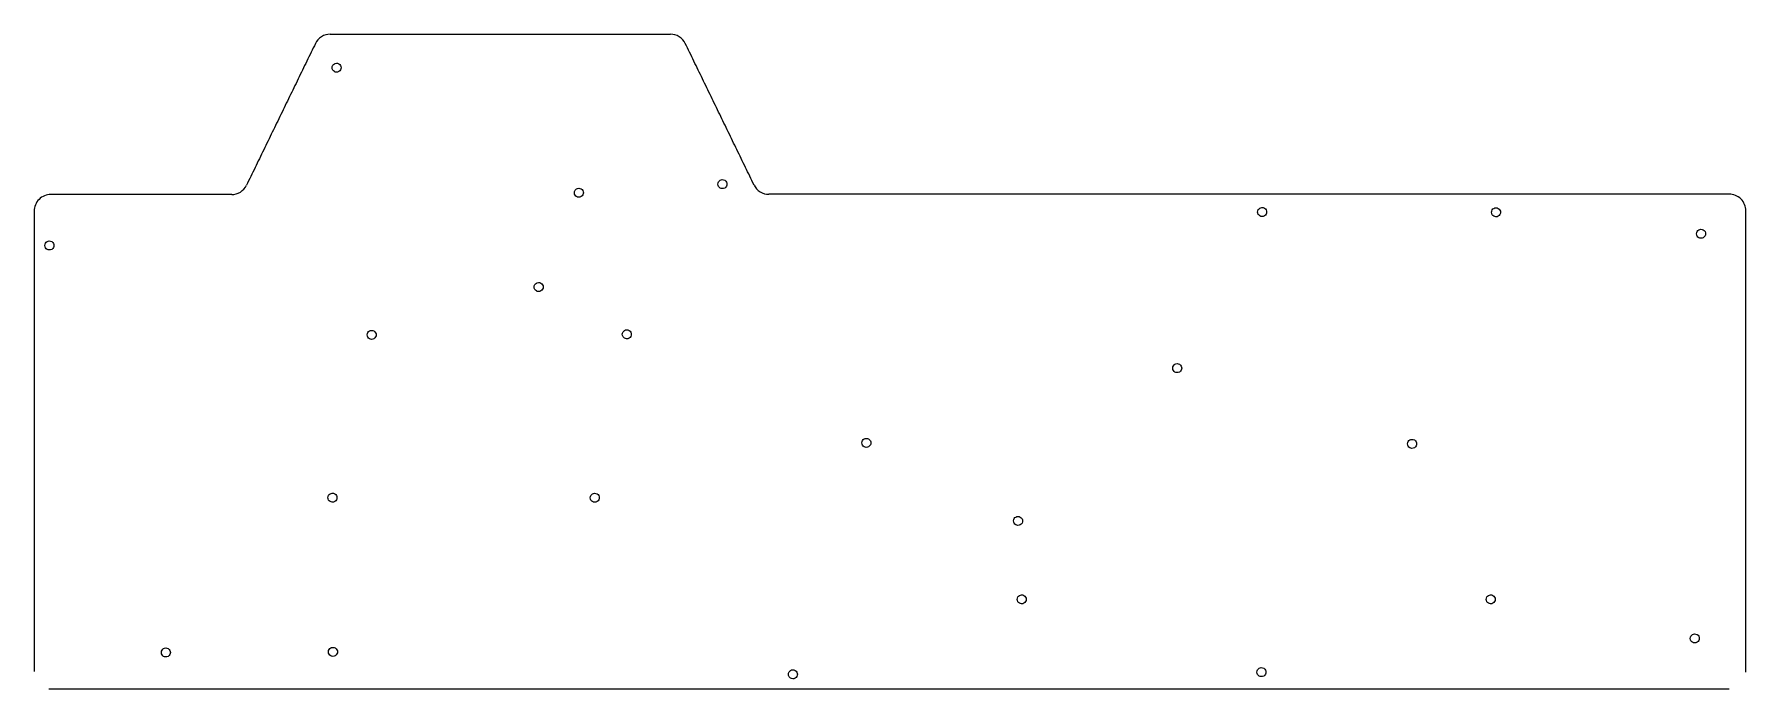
# Model space of a CAD drawing. Header units: millimetres. Extents: x 0 to 417, y -160 to 0.
import ezdxf

# ---------------------------------------------------------------- set-up
doc = ezdxf.new("R2010")
doc.units = ezdxf.units.MM
for name, color, linetype in [('circle100', 7, 'CONTINUOUS'), ('circle12', 7, 'CONTINUOUS'), ('circle16', 7, 'CONTINUOUS'), ('circle20', 7, 'CONTINUOUS'), ('circle24', 7, 'CONTINUOUS'), ('circle28', 7, 'CONTINUOUS'), ('circle32', 7, 'CONTINUOUS'), ('circle36', 7, 'CONTINUOUS'), ('circle40', 7, 'CONTINUOUS'), ('circle44', 7, 'CONTINUOUS'), ('circle48', 7, 'CONTINUOUS'), ('circle52', 7, 'CONTINUOUS'), ('circle56', 7, 'CONTINUOUS'), ('circle60', 7, 'CONTINUOUS'), ('circle64', 7, 'CONTINUOUS'), ('circle68', 7, 'CONTINUOUS'), ('circle72', 7, 'CONTINUOUS'), ('circle76', 7, 'CONTINUOUS'), ('circle8', 7, 'CONTINUOUS'), ('circle80', 7, 'CONTINUOUS'), ('circle84', 7, 'CONTINUOUS'), ('circle88', 7, 'CONTINUOUS'), ('circle96', 7, 'CONTINUOUS'), ('Line002', 7, 'CONTINUOUS'), ('path3568', 7, 'CONTINUOUS'), ('path3570', 7, 'CONTINUOUS'), ('path3572', 7, 'CONTINUOUS'), ('path3574', 7, 'CONTINUOUS'), ('path3576', 7, 'CONTINUOUS'), ('path3578', 7, 'CONTINUOUS'), ('path3580', 7, 'CONTINUOUS'), ('path3582', 7, 'CONTINUOUS'), ('path3584', 7, 'CONTINUOUS'), ('path3590', 7, 'CONTINUOUS'), ('path3594', 7, 'CONTINUOUS'), ('path3596', 7, 'CONTINUOUS'), ('path3598', 7, 'CONTINUOUS'), ('path3600', 7, 'CONTINUOUS'), ('path3602', 7, 'CONTINUOUS'), ('Surface', 7, 'CONTINUOUS')]:
    doc.layers.add(name, color=color, linetype=linetype)

msp = doc.modelspace()

# ---------------------------------------------------------------- linework, layer by layer
at = {"layer": 'circle100'}
msp.add_open_spline([(406.068, -147.445), (406.068, -147.287), (406.032, -147.106), (405.941, -146.932), (405.851, -146.759), (405.702, -146.598), (405.518, -146.492), (405.334, -146.386), (405.12, -146.337), (404.925, -146.346), (404.73, -146.353), (404.555, -146.413), (404.418, -146.492), (404.281, -146.571), (404.141, -146.693), (404.037, -146.859), (403.932, -147.023), (403.867, -147.233), (403.868, -147.445), (403.867, -147.657), (403.932, -147.867), (404.037, -148.031), (404.141, -148.197), (404.281, -148.319), (404.418, -148.398), (404.555, -148.477), (404.73, -148.537), (404.925, -148.544), (405.12, -148.553), (405.334, -148.505), (405.518, -148.398), (405.702, -148.292), (405.851, -148.131), (405.941, -147.958), (406.032, -147.785), (406.068, -147.603), (406.068, -147.445)], degree=3, knots=[0, 0, 0, 0, 0.523599, 0.523599, 0.523599, 1.0472, 1.0472, 1.0472, 1.5708, 1.5708, 1.5708, 2.0944, 2.0944, 2.0944, 2.61799, 2.61799, 2.61799, 3.14159, 3.14159, 3.14159, 3.66519, 3.66519, 3.66519, 4.18879, 4.18879, 4.18879, 4.71239, 4.71239, 4.71239, 5.23599, 5.23599, 5.23599, 5.75959, 5.75959, 5.75959, 6.28319, 6.28319, 6.28319, 6.28319], dxfattribs=at)
at = {"layer": 'circle12'}
msp.add_open_spline([(337.138, -99.9951), (337.138, -99.8369), (337.102, -99.6556), (337.011, -99.4821), (336.921, -99.3091), (336.772, -99.1479), (336.588, -99.0425), (336.404, -98.9356), (336.19, -98.8875), (335.995, -98.8959), (335.8, -98.9033), (335.625, -98.9631), (335.488, -99.0425), (335.351, -99.1213), (335.211, -99.2428), (335.107, -99.4089), (335.002, -99.5735), (334.937, -99.7828), (334.938, -99.9951), (334.937, -100.207), (335.002, -100.417), (335.107, -100.581), (335.211, -100.747), (335.351, -100.869), (335.488, -100.948), (335.625, -101.027), (335.8, -101.087), (335.995, -101.094), (336.19, -101.103), (336.404, -101.055), (336.588, -100.948), (336.772, -100.842), (336.921, -100.681), (337.011, -100.508), (337.102, -100.335), (337.138, -100.153), (337.138, -99.9951)], degree=3, knots=[0, 0, 0, 0, 0.523599, 0.523599, 0.523599, 1.0472, 1.0472, 1.0472, 1.5708, 1.5708, 1.5708, 2.0944, 2.0944, 2.0944, 2.61799, 2.61799, 2.61799, 3.14159, 3.14159, 3.14159, 3.66519, 3.66519, 3.66519, 4.18879, 4.18879, 4.18879, 4.71239, 4.71239, 4.71239, 5.23599, 5.23599, 5.23599, 5.75959, 5.75959, 5.75959, 6.28319, 6.28319, 6.28319, 6.28319], dxfattribs=at)
at = {"layer": 'circle16'}
msp.add_open_spline([(241.058, -118.785), (241.058, -118.627), (241.022, -118.446), (240.931, -118.272), (240.841, -118.099), (240.692, -117.938), (240.508, -117.832), (240.324, -117.726), (240.11, -117.677), (239.915, -117.686), (239.72, -117.693), (239.545, -117.753), (239.408, -117.832), (239.271, -117.911), (239.131, -118.033), (239.027, -118.199), (238.922, -118.363), (238.857, -118.573), (238.858, -118.785), (238.857, -118.997), (238.922, -119.207), (239.027, -119.371), (239.131, -119.537), (239.271, -119.659), (239.408, -119.738), (239.545, -119.817), (239.72, -119.877), (239.915, -119.884), (240.11, -119.893), (240.324, -119.845), (240.508, -119.738), (240.692, -119.632), (240.841, -119.471), (240.931, -119.298), (241.022, -119.125), (241.058, -118.943), (241.058, -118.785)], degree=3, knots=[0, 0, 0, 0, 0.523599, 0.523599, 0.523599, 1.0472, 1.0472, 1.0472, 1.5708, 1.5708, 1.5708, 2.0944, 2.0944, 2.0944, 2.61799, 2.61799, 2.61799, 3.14159, 3.14159, 3.14159, 3.66519, 3.66519, 3.66519, 4.18879, 4.18879, 4.18879, 4.71239, 4.71239, 4.71239, 5.23599, 5.23599, 5.23599, 5.75959, 5.75959, 5.75959, 6.28319, 6.28319, 6.28319, 6.28319], dxfattribs=at)
at = {"layer": 'circle20'}
msp.add_open_spline([(279.868, -81.5251), (279.868, -81.3669), (279.832, -81.1856), (279.741, -81.0121), (279.651, -80.8391), (279.502, -80.6779), (279.318, -80.5725), (279.134, -80.4656), (278.92, -80.4175), (278.725, -80.4259), (278.53, -80.4333), (278.355, -80.4931), (278.218, -80.5725), (278.081, -80.6513), (277.941, -80.7728), (277.837, -80.9389), (277.732, -81.1035), (277.667, -81.3128), (277.668, -81.5251), (277.667, -81.7374), (277.732, -81.9467), (277.837, -82.1113), (277.941, -82.2774), (278.081, -82.3989), (278.218, -82.4777), (278.355, -82.5571), (278.53, -82.6169), (278.725, -82.6243), (278.92, -82.6327), (279.134, -82.5846), (279.318, -82.4777), (279.502, -82.3723), (279.651, -82.2111), (279.741, -82.0381), (279.832, -81.8646), (279.868, -81.6833), (279.868, -81.5251)], degree=3, knots=[0, 0, 0, 0, 0.523599, 0.523599, 0.523599, 1.0472, 1.0472, 1.0472, 1.5708, 1.5708, 1.5708, 2.0944, 2.0944, 2.0944, 2.61799, 2.61799, 2.61799, 3.14159, 3.14159, 3.14159, 3.66519, 3.66519, 3.66519, 4.18879, 4.18879, 4.18879, 4.71239, 4.71239, 4.71239, 5.23599, 5.23599, 5.23599, 5.75959, 5.75959, 5.75959, 6.28319, 6.28319, 6.28319, 6.28319], dxfattribs=at)
at = {"layer": 'circle24'}
msp.add_open_spline([(145.678, -73.2651), (145.678, -73.1069), (145.642, -72.9256), (145.551, -72.7521), (145.461, -72.5791), (145.312, -72.4179), (145.128, -72.3125), (144.944, -72.2056), (144.73, -72.1575), (144.535, -72.1659), (144.34, -72.1733), (144.165, -72.2331), (144.028, -72.3125), (143.891, -72.3913), (143.751, -72.5128), (143.647, -72.6789), (143.542, -72.8435), (143.477, -73.0528), (143.478, -73.2651), (143.477, -73.4774), (143.542, -73.6867), (143.647, -73.8513), (143.751, -74.0174), (143.891, -74.1389), (144.028, -74.2177), (144.165, -74.2971), (144.34, -74.3569), (144.535, -74.3643), (144.73, -74.3727), (144.944, -74.3246), (145.128, -74.2177), (145.312, -74.1123), (145.461, -73.9511), (145.551, -73.7781), (145.642, -73.6046), (145.678, -73.4233), (145.678, -73.2651)], degree=3, knots=[0, 0, 0, 0, 0.523599, 0.523599, 0.523599, 1.0472, 1.0472, 1.0472, 1.5708, 1.5708, 1.5708, 2.0944, 2.0944, 2.0944, 2.61799, 2.61799, 2.61799, 3.14159, 3.14159, 3.14159, 3.66519, 3.66519, 3.66519, 4.18879, 4.18879, 4.18879, 4.71239, 4.71239, 4.71239, 5.23599, 5.23599, 5.23599, 5.75959, 5.75959, 5.75959, 6.28319, 6.28319, 6.28319, 6.28319], dxfattribs=at)
at = {"layer": 'circle28'}
msp.add_open_spline([(204.078, -99.7451), (204.078, -99.5869), (204.042, -99.4056), (203.951, -99.2321), (203.861, -99.0591), (203.712, -98.8979), (203.528, -98.7925), (203.344, -98.6856), (203.13, -98.6375), (202.935, -98.6459), (202.74, -98.6533), (202.565, -98.7131), (202.428, -98.7925), (202.291, -98.8713), (202.151, -98.9928), (202.047, -99.1589), (201.942, -99.3235), (201.877, -99.5328), (201.878, -99.7451), (201.877, -99.9574), (201.942, -100.167), (202.047, -100.331), (202.151, -100.497), (202.291, -100.619), (202.428, -100.698), (202.565, -100.777), (202.74, -100.837), (202.935, -100.844), (203.13, -100.853), (203.344, -100.805), (203.528, -100.698), (203.712, -100.592), (203.861, -100.431), (203.951, -100.258), (204.042, -100.085), (204.078, -99.9033), (204.078, -99.7451)], degree=3, knots=[0, 0, 0, 0, 0.523599, 0.523599, 0.523599, 1.0472, 1.0472, 1.0472, 1.5708, 1.5708, 1.5708, 2.0944, 2.0944, 2.0944, 2.61799, 2.61799, 2.61799, 3.14159, 3.14159, 3.14159, 3.66519, 3.66519, 3.66519, 4.18879, 4.18879, 4.18879, 4.71239, 4.71239, 4.71239, 5.23599, 5.23599, 5.23599, 5.75959, 5.75959, 5.75959, 6.28319, 6.28319, 6.28319, 6.28319], dxfattribs=at)
at = {"layer": 'circle32'}
msp.add_open_spline([(186.168, -156.195), (186.168, -156.037), (186.132, -155.856), (186.041, -155.682), (185.951, -155.509), (185.802, -155.348), (185.618, -155.242), (185.434, -155.136), (185.22, -155.087), (185.025, -155.096), (184.83, -155.103), (184.655, -155.163), (184.518, -155.242), (184.381, -155.321), (184.241, -155.443), (184.137, -155.609), (184.032, -155.773), (183.967, -155.983), (183.968, -156.195), (183.967, -156.407), (184.032, -156.617), (184.137, -156.781), (184.241, -156.947), (184.381, -157.069), (184.518, -157.148), (184.655, -157.227), (184.83, -157.287), (185.025, -157.294), (185.22, -157.303), (185.434, -157.255), (185.618, -157.148), (185.802, -157.042), (185.951, -156.881), (186.041, -156.708), (186.132, -156.535), (186.168, -156.353), (186.168, -156.195)], degree=3, knots=[0, 0, 0, 0, 0.523599, 0.523599, 0.523599, 1.0472, 1.0472, 1.0472, 1.5708, 1.5708, 1.5708, 2.0944, 2.0944, 2.0944, 2.61799, 2.61799, 2.61799, 3.14159, 3.14159, 3.14159, 3.66519, 3.66519, 3.66519, 4.18879, 4.18879, 4.18879, 4.71239, 4.71239, 4.71239, 5.23599, 5.23599, 5.23599, 5.75959, 5.75959, 5.75959, 6.28319, 6.28319, 6.28319, 6.28319], dxfattribs=at)
at = {"layer": 'circle36'}
msp.add_open_spline([(241.948, -137.915), (241.948, -137.757), (241.912, -137.576), (241.821, -137.402), (241.731, -137.229), (241.582, -137.068), (241.398, -136.962), (241.214, -136.856), (241, -136.807), (240.805, -136.816), (240.61, -136.823), (240.435, -136.883), (240.298, -136.962), (240.161, -137.041), (240.021, -137.163), (239.917, -137.329), (239.812, -137.493), (239.747, -137.703), (239.748, -137.915), (239.747, -138.127), (239.812, -138.337), (239.917, -138.501), (240.021, -138.667), (240.161, -138.789), (240.298, -138.868), (240.435, -138.947), (240.61, -139.007), (240.805, -139.014), (241, -139.023), (241.214, -138.975), (241.398, -138.868), (241.582, -138.762), (241.731, -138.601), (241.821, -138.428), (241.912, -138.255), (241.948, -138.073), (241.948, -137.915)], degree=3, knots=[0, 0, 0, 0, 0.523599, 0.523599, 0.523599, 1.0472, 1.0472, 1.0472, 1.5708, 1.5708, 1.5708, 2.0944, 2.0944, 2.0944, 2.61799, 2.61799, 2.61799, 3.14159, 3.14159, 3.14159, 3.66519, 3.66519, 3.66519, 4.18879, 4.18879, 4.18879, 4.71239, 4.71239, 4.71239, 5.23599, 5.23599, 5.23599, 5.75959, 5.75959, 5.75959, 6.28319, 6.28319, 6.28319, 6.28319], dxfattribs=at)
at = {"layer": 'circle40'}
msp.add_open_spline([(300.568, -43.4451), (300.568, -43.2869), (300.532, -43.1056), (300.441, -42.9321), (300.351, -42.7591), (300.202, -42.5979), (300.018, -42.4925), (299.834, -42.3856), (299.62, -42.3375), (299.425, -42.3459), (299.23, -42.3533), (299.055, -42.4131), (298.918, -42.4925), (298.781, -42.5713), (298.641, -42.6928), (298.537, -42.8589), (298.432, -43.0235), (298.367, -43.2328), (298.368, -43.4451), (298.367, -43.6574), (298.432, -43.8667), (298.537, -44.0313), (298.641, -44.1974), (298.781, -44.3189), (298.918, -44.3977), (299.055, -44.4771), (299.23, -44.5369), (299.425, -44.5443), (299.62, -44.5527), (299.834, -44.5046), (300.018, -44.3977), (300.202, -44.2923), (300.351, -44.1311), (300.441, -43.9581), (300.532, -43.7846), (300.568, -43.6033), (300.568, -43.4451)], degree=3, knots=[0, 0, 0, 0, 0.523599, 0.523599, 0.523599, 1.0472, 1.0472, 1.0472, 1.5708, 1.5708, 1.5708, 2.0944, 2.0944, 2.0944, 2.61799, 2.61799, 2.61799, 3.14159, 3.14159, 3.14159, 3.66519, 3.66519, 3.66519, 4.18879, 4.18879, 4.18879, 4.71239, 4.71239, 4.71239, 5.23599, 5.23599, 5.23599, 5.75959, 5.75959, 5.75959, 6.28319, 6.28319, 6.28319, 6.28319], dxfattribs=at)
at = {"layer": 'circle44'}
msp.add_open_spline([(300.418, -155.675), (300.418, -155.517), (300.382, -155.336), (300.291, -155.162), (300.201, -154.989), (300.052, -154.828), (299.868, -154.722), (299.684, -154.616), (299.47, -154.567), (299.275, -154.576), (299.08, -154.583), (298.905, -154.643), (298.768, -154.722), (298.631, -154.801), (298.491, -154.923), (298.387, -155.089), (298.282, -155.253), (298.217, -155.463), (298.218, -155.675), (298.217, -155.887), (298.282, -156.097), (298.387, -156.261), (298.491, -156.427), (298.631, -156.549), (298.768, -156.628), (298.905, -156.707), (299.08, -156.767), (299.275, -156.774), (299.47, -156.783), (299.684, -156.735), (299.868, -156.628), (300.052, -156.522), (300.201, -156.361), (300.291, -156.188), (300.382, -156.015), (300.418, -155.833), (300.418, -155.675)], degree=3, knots=[0, 0, 0, 0, 0.523599, 0.523599, 0.523599, 1.0472, 1.0472, 1.0472, 1.5708, 1.5708, 1.5708, 2.0944, 2.0944, 2.0944, 2.61799, 2.61799, 2.61799, 3.14159, 3.14159, 3.14159, 3.66519, 3.66519, 3.66519, 4.18879, 4.18879, 4.18879, 4.71239, 4.71239, 4.71239, 5.23599, 5.23599, 5.23599, 5.75959, 5.75959, 5.75959, 6.28319, 6.28319, 6.28319, 6.28319], dxfattribs=at)
at = {"layer": 'circle48'}
msp.add_open_spline([(357.598, -43.5051), (357.598, -43.3469), (357.562, -43.1656), (357.471, -42.9921), (357.381, -42.8191), (357.232, -42.6579), (357.048, -42.5525), (356.864, -42.4456), (356.65, -42.3975), (356.455, -42.4059), (356.26, -42.4133), (356.085, -42.4731), (355.948, -42.5525), (355.811, -42.6313), (355.671, -42.7528), (355.567, -42.9189), (355.462, -43.0835), (355.397, -43.2928), (355.398, -43.5051), (355.397, -43.7174), (355.462, -43.9267), (355.567, -44.0913), (355.671, -44.2574), (355.811, -44.3789), (355.948, -44.4577), (356.085, -44.5371), (356.26, -44.5969), (356.455, -44.6043), (356.65, -44.6127), (356.864, -44.5646), (357.048, -44.4577), (357.232, -44.3523), (357.381, -44.1911), (357.471, -44.0181), (357.562, -43.8446), (357.598, -43.6633), (357.598, -43.5051)], degree=3, knots=[0, 0, 0, 0, 0.523599, 0.523599, 0.523599, 1.0472, 1.0472, 1.0472, 1.5708, 1.5708, 1.5708, 2.0944, 2.0944, 2.0944, 2.61799, 2.61799, 2.61799, 3.14159, 3.14159, 3.14159, 3.66519, 3.66519, 3.66519, 4.18879, 4.18879, 4.18879, 4.71239, 4.71239, 4.71239, 5.23599, 5.23599, 5.23599, 5.75959, 5.75959, 5.75959, 6.28319, 6.28319, 6.28319, 6.28319], dxfattribs=at)
at = {"layer": 'circle52'}
msp.add_open_spline([(356.298, -137.915), (356.298, -137.757), (356.262, -137.576), (356.171, -137.402), (356.081, -137.229), (355.932, -137.068), (355.748, -136.962), (355.564, -136.856), (355.35, -136.807), (355.155, -136.816), (354.96, -136.823), (354.785, -136.883), (354.648, -136.962), (354.511, -137.041), (354.371, -137.163), (354.267, -137.329), (354.162, -137.493), (354.097, -137.703), (354.098, -137.915), (354.097, -138.127), (354.162, -138.337), (354.267, -138.501), (354.371, -138.667), (354.511, -138.789), (354.648, -138.868), (354.785, -138.947), (354.96, -139.007), (355.155, -139.014), (355.35, -139.023), (355.564, -138.975), (355.748, -138.868), (355.932, -138.762), (356.081, -138.601), (356.171, -138.428), (356.262, -138.255), (356.298, -138.073), (356.298, -137.915)], degree=3, knots=[0, 0, 0, 0, 0.523599, 0.523599, 0.523599, 1.0472, 1.0472, 1.0472, 1.5708, 1.5708, 1.5708, 2.0944, 2.0944, 2.0944, 2.61799, 2.61799, 2.61799, 3.14159, 3.14159, 3.14159, 3.66519, 3.66519, 3.66519, 4.18879, 4.18879, 4.18879, 4.71239, 4.71239, 4.71239, 5.23599, 5.23599, 5.23599, 5.75959, 5.75959, 5.75959, 6.28319, 6.28319, 6.28319, 6.28319], dxfattribs=at)
at = {"layer": 'circle56'}
msp.add_open_spline([(74.0278, -150.725), (74.0281, -150.567), (73.9925, -150.386), (73.9009, -150.212), (73.8107, -150.039), (73.662, -149.878), (73.4778, -149.772), (73.2944, -149.666), (73.0805, -149.617), (72.8855, -149.626), (72.6895, -149.633), (72.5146, -149.693), (72.3778, -149.772), (72.2406, -149.851), (72.1014, -149.973), (71.997, -150.139), (71.8922, -150.303), (71.827, -150.513), (71.8278, -150.725), (71.827, -150.937), (71.8922, -151.147), (71.997, -151.311), (72.1014, -151.477), (72.2406, -151.599), (72.3778, -151.678), (72.5146, -151.757), (72.6895, -151.817), (72.8855, -151.824), (73.0805, -151.833), (73.2944, -151.785), (73.4778, -151.678), (73.662, -151.572), (73.8107, -151.411), (73.9009, -151.238), (73.9925, -151.065), (74.0281, -150.883), (74.0278, -150.725)], degree=3, knots=[0, 0, 0, 0, 0.523599, 0.523599, 0.523599, 1.0472, 1.0472, 1.0472, 1.5708, 1.5708, 1.5708, 2.0944, 2.0944, 2.0944, 2.61799, 2.61799, 2.61799, 3.14159, 3.14159, 3.14159, 3.66519, 3.66519, 3.66519, 4.18879, 4.18879, 4.18879, 4.71239, 4.71239, 4.71239, 5.23599, 5.23599, 5.23599, 5.75959, 5.75959, 5.75959, 6.28319, 6.28319, 6.28319, 6.28319], dxfattribs=at)
at = {"layer": 'circle60'}
msp.add_open_spline([(124.178, -61.7351), (124.178, -61.5769), (124.142, -61.3956), (124.051, -61.2221), (123.961, -61.0491), (123.812, -60.8879), (123.628, -60.7825), (123.444, -60.6756), (123.23, -60.6275), (123.035, -60.6359), (122.84, -60.6433), (122.665, -60.7031), (122.528, -60.7825), (122.391, -60.8613), (122.251, -60.9828), (122.147, -61.1489), (122.042, -61.3135), (121.977, -61.5228), (121.978, -61.7351), (121.977, -61.9474), (122.042, -62.1567), (122.147, -62.3213), (122.251, -62.4874), (122.391, -62.6089), (122.528, -62.6877), (122.665, -62.7671), (122.84, -62.8269), (123.035, -62.8343), (123.23, -62.8427), (123.444, -62.7946), (123.628, -62.6877), (123.812, -62.5823), (123.961, -62.4211), (124.051, -62.2481), (124.142, -62.0746), (124.178, -61.8933), (124.178, -61.7351)], degree=3, knots=[0, 0, 0, 0, 0.523599, 0.523599, 0.523599, 1.0472, 1.0472, 1.0472, 1.5708, 1.5708, 1.5708, 2.0944, 2.0944, 2.0944, 2.61799, 2.61799, 2.61799, 3.14159, 3.14159, 3.14159, 3.66519, 3.66519, 3.66519, 4.18879, 4.18879, 4.18879, 4.71239, 4.71239, 4.71239, 5.23599, 5.23599, 5.23599, 5.75959, 5.75959, 5.75959, 6.28319, 6.28319, 6.28319, 6.28319], dxfattribs=at)
at = {"layer": 'circle64'}
msp.add_open_spline([(83.4678, -73.4051), (83.4681, -73.2469), (83.4325, -73.0656), (83.3409, -72.8921), (83.2507, -72.7191), (83.102, -72.5579), (82.9178, -72.4525), (82.7344, -72.3456), (82.5205, -72.2975), (82.3255, -72.3059), (82.1295, -72.3133), (81.9546, -72.3731), (81.8178, -72.4525), (81.6806, -72.5313), (81.5414, -72.6528), (81.437, -72.8189), (81.3322, -72.9835), (81.267, -73.1928), (81.2678, -73.4051), (81.267, -73.6174), (81.3322, -73.8267), (81.437, -73.9913), (81.5414, -74.1574), (81.6806, -74.2789), (81.8178, -74.3577), (81.9546, -74.4371), (82.1295, -74.4969), (82.3255, -74.5043), (82.5205, -74.5127), (82.7344, -74.4646), (82.9178, -74.3577), (83.102, -74.2523), (83.2507, -74.0911), (83.3409, -73.9181), (83.4325, -73.7446), (83.4681, -73.5633), (83.4678, -73.4051)], degree=3, knots=[0, 0, 0, 0, 0.523599, 0.523599, 0.523599, 1.0472, 1.0472, 1.0472, 1.5708, 1.5708, 1.5708, 2.0944, 2.0944, 2.0944, 2.61799, 2.61799, 2.61799, 3.14159, 3.14159, 3.14159, 3.66519, 3.66519, 3.66519, 4.18879, 4.18879, 4.18879, 4.71239, 4.71239, 4.71239, 5.23599, 5.23599, 5.23599, 5.75959, 5.75959, 5.75959, 6.28319, 6.28319, 6.28319, 6.28319], dxfattribs=at)
at = {"layer": 'circle68'}
msp.add_open_spline([(168.988, -36.6351), (168.988, -36.4769), (168.952, -36.2956), (168.861, -36.1221), (168.771, -35.9491), (168.622, -35.7879), (168.438, -35.6825), (168.254, -35.5756), (168.04, -35.5275), (167.845, -35.5359), (167.65, -35.5433), (167.475, -35.6031), (167.338, -35.6825), (167.201, -35.7613), (167.061, -35.8828), (166.957, -36.0489), (166.852, -36.2135), (166.787, -36.4228), (166.788, -36.6351), (166.787, -36.8474), (166.852, -37.0567), (166.957, -37.2213), (167.061, -37.3874), (167.201, -37.5089), (167.338, -37.5877), (167.475, -37.6671), (167.65, -37.7269), (167.845, -37.7343), (168.04, -37.7427), (168.254, -37.6946), (168.438, -37.5877), (168.622, -37.4823), (168.771, -37.3211), (168.861, -37.1481), (168.952, -36.9746), (168.988, -36.7933), (168.988, -36.6351)], degree=3, knots=[0, 0, 0, 0, 0.523599, 0.523599, 0.523599, 1.0472, 1.0472, 1.0472, 1.5708, 1.5708, 1.5708, 2.0944, 2.0944, 2.0944, 2.61799, 2.61799, 2.61799, 3.14159, 3.14159, 3.14159, 3.66519, 3.66519, 3.66519, 4.18879, 4.18879, 4.18879, 4.71239, 4.71239, 4.71239, 5.23599, 5.23599, 5.23599, 5.75959, 5.75959, 5.75959, 6.28319, 6.28319, 6.28319, 6.28319], dxfattribs=at)
at = {"layer": 'circle72'}
msp.add_open_spline([(74.9178, -8.2351), (74.9181, -8.07691), (74.8825, -7.89557), (74.7909, -7.72215), (74.7007, -7.54906), (74.552, -7.38788), (74.3678, -7.28247), (74.1844, -7.17561), (73.9705, -7.12745), (73.7755, -7.13591), (73.5795, -7.14331), (73.4046, -7.2031), (73.2678, -7.28247), (73.1306, -7.36129), (72.9914, -7.48284), (72.887, -7.64887), (72.7822, -7.8135), (72.717, -8.02283), (72.7178, -8.2351), (72.717, -8.44737), (72.7822, -8.6567), (72.887, -8.82133), (72.9914, -8.98736), (73.1306, -9.10891), (73.2678, -9.18773), (73.4046, -9.2671), (73.5795, -9.32689), (73.7755, -9.33429), (73.9705, -9.34275), (74.1844, -9.29459), (74.3678, -9.18773), (74.552, -9.08232), (74.7007, -8.92114), (74.7909, -8.74805), (74.8825, -8.57463), (74.9181, -8.39329), (74.9178, -8.2351)], degree=3, knots=[0, 0, 0, 0, 0.523599, 0.523599, 0.523599, 1.0472, 1.0472, 1.0472, 1.5708, 1.5708, 1.5708, 2.0944, 2.0944, 2.0944, 2.61799, 2.61799, 2.61799, 3.14159, 3.14159, 3.14159, 3.66519, 3.66519, 3.66519, 4.18879, 4.18879, 4.18879, 4.71239, 4.71239, 4.71239, 5.23599, 5.23599, 5.23599, 5.75959, 5.75959, 5.75959, 6.28319, 6.28319, 6.28319, 6.28319], dxfattribs=at)
at = {"layer": 'circle76'}
msp.add_open_spline([(133.998, -38.7351), (133.998, -38.5769), (133.962, -38.3956), (133.871, -38.2221), (133.781, -38.0491), (133.632, -37.8879), (133.448, -37.7825), (133.264, -37.6756), (133.05, -37.6275), (132.855, -37.6359), (132.66, -37.6433), (132.485, -37.7031), (132.348, -37.7825), (132.211, -37.8613), (132.071, -37.9828), (131.967, -38.1489), (131.862, -38.3135), (131.797, -38.5228), (131.798, -38.7351), (131.797, -38.9474), (131.862, -39.1567), (131.967, -39.3213), (132.071, -39.4874), (132.211, -39.6089), (132.348, -39.6877), (132.485, -39.7671), (132.66, -39.8269), (132.855, -39.8343), (133.05, -39.8427), (133.264, -39.7946), (133.448, -39.6877), (133.632, -39.5823), (133.781, -39.4211), (133.871, -39.2481), (133.962, -39.0746), (133.998, -38.8933), (133.998, -38.7351)], degree=3, knots=[0, 0, 0, 0, 0.523599, 0.523599, 0.523599, 1.0472, 1.0472, 1.0472, 1.5708, 1.5708, 1.5708, 2.0944, 2.0944, 2.0944, 2.61799, 2.61799, 2.61799, 3.14159, 3.14159, 3.14159, 3.66519, 3.66519, 3.66519, 4.18879, 4.18879, 4.18879, 4.71239, 4.71239, 4.71239, 5.23599, 5.23599, 5.23599, 5.75959, 5.75959, 5.75959, 6.28319, 6.28319, 6.28319, 6.28319], dxfattribs=at)
at = {"layer": 'circle8'}
msp.add_open_spline([(4.8978, -51.5951), (4.89812, -51.4369), (4.86246, -51.2556), (4.77088, -51.0821), (4.68071, -50.9091), (4.53205, -50.7479), (4.3478, -50.6425), (4.16439, -50.5356), (3.95047, -50.4875), (3.75549, -50.4959), (3.55951, -50.5033), (3.38463, -50.5631), (3.2478, -50.6425), (3.11065, -50.7213), (2.97142, -50.8428), (2.86703, -51.0089), (2.76221, -51.1735), (2.69696, -51.3828), (2.6978, -51.5951), (2.69696, -51.8074), (2.76221, -52.0167), (2.86703, -52.1813), (2.97142, -52.3474), (3.11065, -52.4689), (3.2478, -52.5477), (3.38463, -52.6271), (3.55951, -52.6869), (3.75549, -52.6943), (3.95047, -52.7027), (4.16439, -52.6546), (4.3478, -52.5477), (4.53205, -52.4423), (4.68071, -52.2811), (4.77088, -52.1081), (4.86246, -51.9346), (4.89812, -51.7533), (4.8978, -51.5951)], degree=3, knots=[0, 0, 0, 0, 0.523599, 0.523599, 0.523599, 1.0472, 1.0472, 1.0472, 1.5708, 1.5708, 1.5708, 2.0944, 2.0944, 2.0944, 2.61799, 2.61799, 2.61799, 3.14159, 3.14159, 3.14159, 3.66519, 3.66519, 3.66519, 4.18879, 4.18879, 4.18879, 4.71239, 4.71239, 4.71239, 5.23599, 5.23599, 5.23599, 5.75959, 5.75959, 5.75959, 6.28319, 6.28319, 6.28319, 6.28319], dxfattribs=at)
at = {"layer": 'circle80'}
msp.add_open_spline([(137.868, -113.135), (137.868, -112.977), (137.832, -112.796), (137.741, -112.622), (137.651, -112.449), (137.502, -112.288), (137.318, -112.182), (137.134, -112.076), (136.92, -112.027), (136.725, -112.036), (136.53, -112.043), (136.355, -112.103), (136.218, -112.182), (136.081, -112.261), (135.941, -112.383), (135.837, -112.549), (135.732, -112.713), (135.667, -112.923), (135.668, -113.135), (135.667, -113.347), (135.732, -113.557), (135.837, -113.721), (135.941, -113.887), (136.081, -114.009), (136.218, -114.088), (136.355, -114.167), (136.53, -114.227), (136.725, -114.234), (136.92, -114.243), (137.134, -114.195), (137.318, -114.088), (137.502, -113.982), (137.651, -113.821), (137.741, -113.648), (137.832, -113.475), (137.868, -113.293), (137.868, -113.135)], degree=3, knots=[0, 0, 0, 0, 0.523599, 0.523599, 0.523599, 1.0472, 1.0472, 1.0472, 1.5708, 1.5708, 1.5708, 2.0944, 2.0944, 2.0944, 2.61799, 2.61799, 2.61799, 3.14159, 3.14159, 3.14159, 3.66519, 3.66519, 3.66519, 4.18879, 4.18879, 4.18879, 4.71239, 4.71239, 4.71239, 5.23599, 5.23599, 5.23599, 5.75959, 5.75959, 5.75959, 6.28319, 6.28319, 6.28319, 6.28319], dxfattribs=at)
at = {"layer": 'circle84'}
msp.add_open_spline([(73.8978, -113.115), (73.8981, -112.957), (73.8625, -112.776), (73.7709, -112.602), (73.6807, -112.429), (73.532, -112.268), (73.3478, -112.162), (73.1644, -112.056), (72.9505, -112.007), (72.7555, -112.016), (72.5595, -112.023), (72.3846, -112.083), (72.2478, -112.162), (72.1106, -112.241), (71.9714, -112.363), (71.867, -112.529), (71.7622, -112.693), (71.697, -112.903), (71.6978, -113.115), (71.697, -113.327), (71.7622, -113.537), (71.867, -113.701), (71.9714, -113.867), (72.1106, -113.989), (72.2478, -114.068), (72.3846, -114.147), (72.5595, -114.207), (72.7555, -114.214), (72.9505, -114.223), (73.1644, -114.175), (73.3478, -114.068), (73.532, -113.962), (73.6807, -113.801), (73.7709, -113.628), (73.8625, -113.455), (73.8981, -113.273), (73.8978, -113.115)], degree=3, knots=[0, 0, 0, 0, 0.523599, 0.523599, 0.523599, 1.0472, 1.0472, 1.0472, 1.5708, 1.5708, 1.5708, 2.0944, 2.0944, 2.0944, 2.61799, 2.61799, 2.61799, 3.14159, 3.14159, 3.14159, 3.66519, 3.66519, 3.66519, 4.18879, 4.18879, 4.18879, 4.71239, 4.71239, 4.71239, 5.23599, 5.23599, 5.23599, 5.75959, 5.75959, 5.75959, 6.28319, 6.28319, 6.28319, 6.28319], dxfattribs=at)
at = {"layer": 'circle88'}
msp.add_open_spline([(33.2978, -150.875), (33.2981, -150.717), (33.2625, -150.536), (33.1709, -150.362), (33.0807, -150.189), (32.932, -150.028), (32.7478, -149.922), (32.5644, -149.816), (32.3505, -149.767), (32.1555, -149.776), (31.9595, -149.783), (31.7846, -149.843), (31.6478, -149.922), (31.5106, -150.001), (31.3714, -150.123), (31.267, -150.289), (31.1622, -150.453), (31.097, -150.663), (31.0978, -150.875), (31.097, -151.087), (31.1622, -151.297), (31.267, -151.461), (31.3714, -151.627), (31.5106, -151.749), (31.6478, -151.828), (31.7846, -151.907), (31.9595, -151.967), (32.1555, -151.974), (32.3505, -151.983), (32.5644, -151.935), (32.7478, -151.828), (32.932, -151.722), (33.0807, -151.561), (33.1709, -151.388), (33.2625, -151.215), (33.2981, -151.033), (33.2978, -150.875)], degree=3, knots=[0, 0, 0, 0, 0.523599, 0.523599, 0.523599, 1.0472, 1.0472, 1.0472, 1.5708, 1.5708, 1.5708, 2.0944, 2.0944, 2.0944, 2.61799, 2.61799, 2.61799, 3.14159, 3.14159, 3.14159, 3.66519, 3.66519, 3.66519, 4.18879, 4.18879, 4.18879, 4.71239, 4.71239, 4.71239, 5.23599, 5.23599, 5.23599, 5.75959, 5.75959, 5.75959, 6.28319, 6.28319, 6.28319, 6.28319], dxfattribs=at)
at = {"layer": 'circle96'}
msp.add_open_spline([(407.588, -48.7451), (407.588, -48.5869), (407.552, -48.4056), (407.461, -48.2321), (407.371, -48.0591), (407.222, -47.8979), (407.038, -47.7925), (406.854, -47.6856), (406.64, -47.6375), (406.445, -47.6459), (406.25, -47.6533), (406.075, -47.7131), (405.938, -47.7925), (405.801, -47.8713), (405.661, -47.9928), (405.557, -48.1589), (405.452, -48.3235), (405.387, -48.5328), (405.388, -48.7451), (405.387, -48.9574), (405.452, -49.1667), (405.557, -49.3313), (405.661, -49.4974), (405.801, -49.6189), (405.938, -49.6977), (406.075, -49.7771), (406.25, -49.8369), (406.445, -49.8443), (406.64, -49.8527), (406.854, -49.8046), (407.038, -49.6977), (407.222, -49.5923), (407.371, -49.4311), (407.461, -49.2581), (407.552, -49.0846), (407.588, -48.9033), (407.588, -48.7451)], degree=3, knots=[0, 0, 0, 0, 0.523599, 0.523599, 0.523599, 1.0472, 1.0472, 1.0472, 1.5708, 1.5708, 1.5708, 2.0944, 2.0944, 2.0944, 2.61799, 2.61799, 2.61799, 3.14159, 3.14159, 3.14159, 3.66519, 3.66519, 3.66519, 4.18879, 4.18879, 4.18879, 4.71239, 4.71239, 4.71239, 5.23599, 5.23599, 5.23599, 5.75959, 5.75959, 5.75959, 6.28319, 6.28319, 6.28319, 6.28319], dxfattribs=at)
at = {"layer": 'Line002'}
msp.add_line((3.64362, -159.73), (386.721, -159.705), dxfattribs=at)
at = {"layer": 'path3568'}
msp.add_open_spline([(417.396, -155.711), (417.396, -43.0964)], degree=1, dxfattribs=at)
at = {"layer": 'path3570'}
msp.add_open_spline([(386.721, -159.705), (413.362, -159.711)], degree=1, dxfattribs=at)
at = {"layer": 'path3572'}
msp.add_open_spline([(175.596, -36.8626), (175.902, -37.4995), (176.419, -38.1002), (177.071, -38.505), (177.721, -38.9148), (178.487, -39.1177), (179.194, -39.1143)], degree=3, knots=[0, 0, 0, 0, 0.559242, 0.559242, 0.559242, 1.11848, 1.11848, 1.11848, 1.11848], dxfattribs=at)
at = {"layer": 'path3574'}
msp.add_open_spline([(48.2422, -39.175), (48.9487, -39.1784), (49.7152, -38.9756), (50.3644, -38.5657), (51.0168, -38.1609), (51.5343, -37.5602), (51.84, -36.9233)], degree=3, knots=[0, 0, 0, 0, 0.559254, 0.559254, 0.559254, 1.11851, 1.11851, 1.11851, 1.11851], dxfattribs=at)
at = {"layer": 'path3576'}
msp.add_open_spline([(72.2493, -0.075), (71.5428, -0.07162), (70.7764, -0.27453), (70.1272, -0.68437), (69.4748, -1.08912), (68.9574, -1.68978), (68.6516, -2.3267)], degree=3, knots=[0, 0, 0, 0, 0.559195, 0.559195, 0.559195, 1.11839, 1.11839, 1.11839, 1.11839], dxfattribs=at)
at = {"layer": 'path3578'}
msp.add_open_spline([(0.0958, -43.175), (0.0958, -155.475)], degree=1, dxfattribs=at)
at = {"layer": 'path3580'}
msp.add_open_spline([(417.396, -43.0964), (417.396, -42.6249), (417.31, -42.1154), (417.114, -41.6217), (416.919, -41.1283), (416.613, -40.6543), (416.22, -40.2639), (415.829, -39.8722), (415.354, -39.5672), (414.86, -39.374), (414.366, -39.1791), (413.856, -39.0945), (413.384, -39.0964)], degree=3, knots=[0, 0, 0, 0, 0.393413, 0.393413, 0.393413, 0.786825, 0.786825, 0.786825, 1.18024, 1.18024, 1.18024, 1.57365, 1.57365, 1.57365, 1.57365], dxfattribs=at)
at = {"layer": 'path3582'}
msp.add_open_spline([(386.541, -39.095), (179.194, -39.1143)], degree=1, dxfattribs=at)
at = {"layer": 'path3584'}
msp.add_open_spline([(4.0958, -39.175), (3.62496, -39.1744), (3.11631, -39.2602), (2.62342, -39.4558), (2.13084, -39.6498), (1.65755, -39.9551), (1.26737, -40.3466), (0.8759, -40.7367), (0.5706, -41.21), (0.37665, -41.7026), (0.18104, -42.1955), (0.09523, -42.7042), (0.0958, -43.175)], degree=3, knots=[0, 0, 0, 0, 0.392699, 0.392699, 0.392699, 0.785398, 0.785398, 0.785398, 1.1781, 1.1781, 1.1781, 1.5708, 1.5708, 1.5708, 1.5708], dxfattribs=at)
at = {"layer": 'path3590'}
msp.add_open_spline([(413.384, -39.0964), (386.541, -39.095)], degree=1, dxfattribs=at)
at = {"layer": 'path3594'}
msp.add_open_spline([(48.2422, -39.175), (4.0958, -39.175)], degree=1, dxfattribs=at)
at = {"layer": 'path3596'}
msp.add_open_spline([(175.596, -36.8626), (158.84, -2.3267)], degree=1, dxfattribs=at)
at = {"layer": 'path3598'}
msp.add_open_spline([(68.6516, -2.3267), (51.84, -36.9233)], degree=1, dxfattribs=at)
at = {"layer": 'path3600'}
msp.add_open_spline([(72.2493, -0.075), (155.242, -0.075)], degree=1, dxfattribs=at)
at = {"layer": 'path3602'}
msp.add_open_spline([(158.84, -2.3267), (158.534, -1.68976), (158.017, -1.08905), (157.364, -0.68429), (156.715, -0.27445), (155.949, -0.07157), (155.242, -0.075)], degree=3, knots=[0, 0, 0, 0, 0.559254, 0.559254, 0.559254, 1.11851, 1.11851, 1.11851, 1.11851], dxfattribs=at)
at = {"layer": 'Surface'}
msp.add_line((3.64362, -159.73), (386.721, -159.705), dxfattribs=at)
for points in [[(68.6516, -2.3267), (51.84, -36.9233)], [(72.2493, -0.075), (155.242, -0.075)], [(175.596, -36.8626), (158.84, -2.3267)], [(48.2422, -39.175), (4.0958, -39.175)], [(386.541, -39.095), (179.194, -39.1143)], [(413.384, -39.0964), (386.541, -39.095)], [(0.0958, -43.175), (0.0958, -155.475)], [(417.396, -155.711), (417.396, -43.0964)], [(386.721, -159.705), (413.362, -159.711)]]:
    msp.add_open_spline(points, degree=1, dxfattribs=at)
for points, knots in [([(72.2493, -0.075), (71.5428, -0.07162), (70.7764, -0.27453), (70.1272, -0.68437), (69.4748, -1.08912), (68.9574, -1.68978), (68.6516, -2.3267)], [0, 0, 0, 0, 0.559195, 0.559195, 0.559195, 1.11839, 1.11839, 1.11839, 1.11839]), ([(158.84, -2.3267), (158.534, -1.68976), (158.017, -1.08905), (157.364, -0.68429), (156.715, -0.27445), (155.949, -0.07157), (155.242, -0.075)], [0, 0, 0, 0, 0.559254, 0.559254, 0.559254, 1.11851, 1.11851, 1.11851, 1.11851]), ([(48.2422, -39.175), (48.9487, -39.1784), (49.7152, -38.9756), (50.3644, -38.5657), (51.0168, -38.1609), (51.5343, -37.5602), (51.84, -36.9233)], [0, 0, 0, 0, 0.559254, 0.559254, 0.559254, 1.11851, 1.11851, 1.11851, 1.11851]), ([(175.596, -36.8626), (175.902, -37.4995), (176.419, -38.1002), (177.071, -38.505), (177.721, -38.9148), (178.487, -39.1177), (179.194, -39.1143)], [0, 0, 0, 0, 0.559242, 0.559242, 0.559242, 1.11848, 1.11848, 1.11848, 1.11848]), ([(4.0958, -39.175), (3.62496, -39.1744), (3.11631, -39.2602), (2.62342, -39.4558), (2.13084, -39.6498), (1.65755, -39.9551), (1.26737, -40.3466), (0.8759, -40.7367), (0.5706, -41.21), (0.37665, -41.7026), (0.18104, -42.1955), (0.09523, -42.7042), (0.0958, -43.175)], [0, 0, 0, 0, 0.392699, 0.392699, 0.392699, 0.785398, 0.785398, 0.785398, 1.1781, 1.1781, 1.1781, 1.5708, 1.5708, 1.5708, 1.5708]), ([(417.396, -43.0964), (417.396, -42.6249), (417.31, -42.1154), (417.114, -41.6217), (416.919, -41.1283), (416.613, -40.6543), (416.22, -40.2639), (415.829, -39.8722), (415.354, -39.5672), (414.86, -39.374), (414.366, -39.1791), (413.856, -39.0945), (413.384, -39.0964)], [0, 0, 0, 0, 0.393413, 0.393413, 0.393413, 0.786825, 0.786825, 0.786825, 1.18024, 1.18024, 1.18024, 1.57365, 1.57365, 1.57365, 1.57365])]:
    msp.add_open_spline(points, degree=3, knots=knots, dxfattribs=at)

doc.saveas('drawing.dxf')
